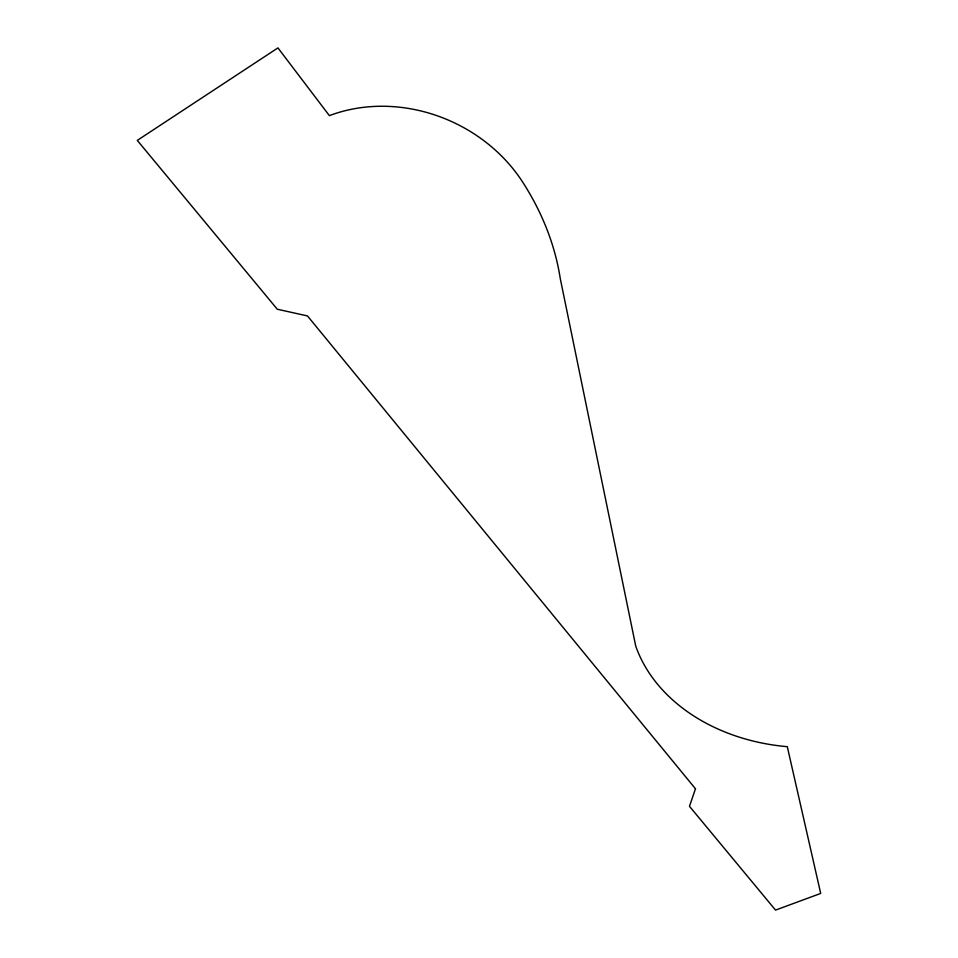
<?xml version="1.0" encoding="UTF-8"?>
<svg xmlns="http://www.w3.org/2000/svg" width="958" height="958" viewBox="0 0 958 958"><rect width="100%" height="100%" fill="white"/><g stroke="black" fill="none" stroke-linecap="round" stroke-linejoin="round"><path stroke-width="1.44" d="M695.484 788.793L689.473 806.301L775.537 910.1L820.707 893.431L787.296 746.677A179.038 138.922 -0.9 0 1 635.729 646.075L560.298 278.73A272 226.651 26.5 0 0 522.218 181.409A150.25 130.156 24.8 0 0 329.384 115.643L277.94 47.9L137.293 140.395L277.281 309.218L307.482 315.936L695.484 788.793"/></g></svg>
